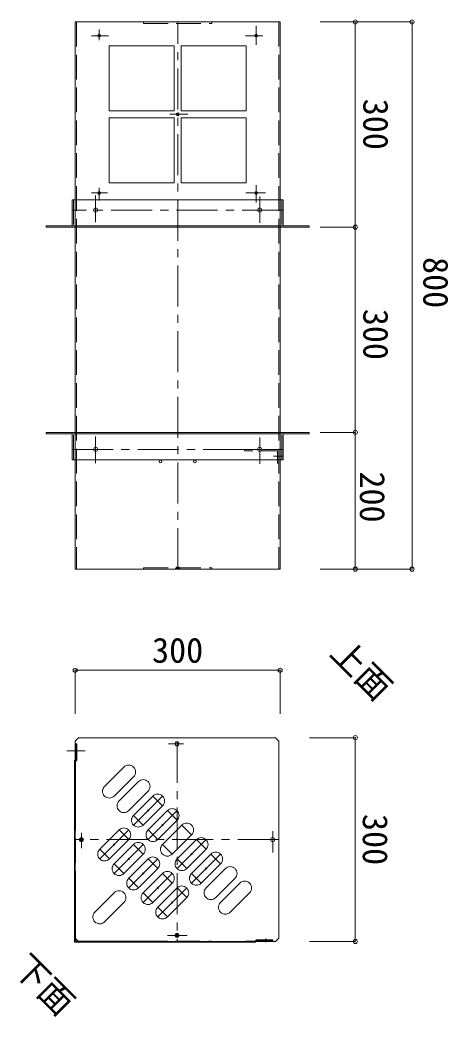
# Model space of a CAD drawing. Units: millimetres at full size; details may follow other scales. Extents: x -7455 to 7419, y -2549 to 3457.
# Drawn here: x 6793 to 7419, y 1999 to 3457 of the extents above; entities that cross this region are included whole.
import ezdxf
from ezdxf.enums import TextEntityAlignment as Align

# ---------------------------------------------------------------- set-up
doc = ezdxf.new("R2010")
doc.units = ezdxf.units.MM
doc.header["$LTSCALE"] = 12
doc.header["$PDMODE"] = 32
doc.header["$PDSIZE"] = 6
for name, pattern in [('CHAIN1', [8, 5, -1, 1, -1]), ('DASHED2', [3, 2, -1]), ('DASHED3', [4, 3, -1])]:
    doc.linetypes.add(name, pattern=pattern)
doc.layers.add('0-1_側面板', color=7, linetype='Continuous', lineweight=5)
doc.layers.add('0-8', color=4, linetype='Continuous', lineweight=5)
doc.styles.add('ＭＳ 明朝', font='')
doc.styles.get('ＭＳ 明朝').set_extended_font_data('MS Mincho')

msp = doc.modelspace()

# ---------------------------------------------------------------- linework, layer by layer
at = {"layer": '0-1_側面板'}
for p, q in [((6873.81, 3454.32), (7173.81, 3454.32)), ((6873.81, 3454.32), (6873.81, 2654.32)), ((7173.81, 3454.32), (7173.81, 2654.32)), ((6923.81, 3419.32), (6923.81, 3324.32)), ((7028.81, 3419.32), (7028.81, 3324.32)), ((7028.81, 3419.32), (7123.81, 3419.32)), ((7123.81, 3419.32), (7123.81, 3324.32)), ((6923.81, 3324.32), (7018.81, 3324.32)), ((7028.81, 3324.32), (7123.81, 3324.32)), ((7028.81, 3314.32), (7028.81, 3219.32)), ((7028.81, 3219.32), (7123.81, 3219.32)), ((6869.31, 3194.32), (6869.31, 3156.32)), ((7178.31, 3194.32), (6869.31, 3194.32)), ((7178.31, 3194.32), (7178.31, 3156.32)), ((7216.31, 3154.32), (6831.31, 3154.32)), ((6831.31, 2852.32), (6831.31, 2854.32)), ((6831.31, 2854.32), (7216.31, 2854.32)), ((6831.31, 2852.32), (7216.31, 2852.32)), ((6869.31, 2814.32), (6869.31, 2852.32)), ((7178.31, 2814.32), (7178.31, 2852.32)), ((6869.31, 2814.32), (7178.31, 2814.32)), ((6873.81, 2654.32), (7173.81, 2654.32)), ((7020.81, 2654.32), (7026.81, 2654.32)), ((7021.81, 2657.32), (7025.81, 2657.32)), ((7021.81, 2656.32), (7021.81, 2657.32)), ((7025.81, 2656.32), (7025.81, 2657.32)), ((7026.81, 2654.32), (7026.81, 2655.32)), ((6878.86, 2407.82), (6873.86, 2402.82)), ((7166.86, 2407.82), (6878.86, 2407.82)), ((7166.86, 2407.82), (7171.86, 2402.82)), ((6873.86, 2114.82), (6873.86, 2402.82)), ((6874.86, 2398.82), (6876.46, 2398.82)), ((6874.86, 2398.82), (6874.86, 2375.82)), ((6876.46, 2398.82), (6876.46, 2375.16)), ((7171.86, 2402.82), (7171.86, 2114.82)), ((6872.86, 2373.82), (6874.86, 2375.82)), ((6872.86, 2373.82), (6872.86, 2108.82)), ((6874.46, 2373.16), (6876.46, 2375.16)), ((6874.46, 2373.16), (6874.46, 2308.82)), ((6916.8, 2336.6), (6945.08, 2364.88)), ((6930.94, 2322.45), (6959.22, 2350.74)), ((6938.01, 2315.38), (6966.29, 2343.67)), ((6952.15, 2301.24), (6980.44, 2329.52)), ((6959.22, 2294.17), (6987.51, 2322.45)), ((6973.37, 2280.03), (7001.65, 2308.31)), ((6980.44, 2272.96), (7008.72, 2301.24)), ((6994.58, 2258.81), (7022.86, 2287.1)), ((7001.65, 2251.74), (7029.93, 2280.03)), ((6909.73, 2244.67), (6938.01, 2272.96)), ((7015.79, 2237.6), (7044.08, 2265.89)), ((6923.87, 2230.53), (6952.15, 2258.81)), ((6930.94, 2223.46), (6959.22, 2251.74)), ((7022.86, 2230.53), (7051.15, 2258.81)), ((6945.08, 2209.32), (6973.37, 2237.6)), ((7037, 2216.39), (7065.29, 2244.67)), ((7044.08, 2209.32), (7072.36, 2237.6)), ((6952.15, 2202.25), (6980.44, 2230.53)), ((6966.29, 2188.1), (6994.58, 2216.39)), ((7058.22, 2195.17), (7086.5, 2223.46)), ((7065.29, 2188.1), (7093.57, 2216.39)), ((6973.37, 2181.03), (7001.65, 2209.32)), ((7079.43, 2173.96), (7107.72, 2202.25)), ((6987.51, 2166.89), (7015.79, 2195.17)), ((6994.58, 2159.82), (7022.86, 2188.1)), ((7086.5, 2166.89), (7114.79, 2195.17)), ((6902.65, 2152.75), (6930.94, 2181.03)), ((7008.72, 2145.68), (7037, 2173.96)), ((7100.64, 2152.75), (7128.93, 2181.03)), ((6916.8, 2138.61), (6945.08, 2166.89)), ((6873.86, 2114.82), (6878.86, 2109.82)), ((7171.86, 2114.82), (7166.86, 2109.82)), ((6872.86, 2108.82), (7137.86, 2108.82)), ((7166.86, 2109.82), (6878.86, 2109.82)), ((7139.2, 2112.42), (7162.86, 2112.42)), ((7162.86, 2110.82), (7162.86, 2112.42))]:
    msp.add_line(p, q, dxfattribs=at)
at = {"layer": '0-1_側面板', "linetype": 'DASHED3'}
for p, q in [((6875.81, 3454.32), (6875.81, 2654.32)), ((7073.81, 3454.32), (7073.81, 3452.32)), ((7171.81, 3454.32), (7171.81, 2654.32)), ((6871.31, 3194.32), (6871.31, 3154.32)), ((7176.31, 3194.32), (7176.31, 3154.32)), ((6871.31, 2814.32), (6871.31, 2854.32)), ((7176.31, 2814.32), (7176.31, 2854.32)), ((6973.81, 2656.32), (6973.81, 2654.32)), ((6973.81, 2656.32), (7073.81, 2656.32)), ((7073.81, 2656.32), (7073.81, 2654.32)), ((6874.46, 2308.82), (6874.46, 2208.82)), ((6972.86, 2110.42), (7072.86, 2110.42))]:
    msp.add_line(p, q, dxfattribs=at)
at = {"layer": '0-1_側面板', "color": 4, "linetype": 'CHAIN1'}
for p, q in [((6908.81, 3443.48), (6908.81, 3427.93)), ((7023.81, 2654.32), (7023.81, 3454.32)), ((7138.81, 3448.7), (7138.81, 3421.09)), ((6897.55, 3434.32), (6922.5, 3434.32)), ((7122.97, 3434.32), (7148.38, 3434.32)), ((7012.28, 3319.32), (7038.52, 3319.32)), ((6908.81, 3212.02), (6908.81, 3193.52)), ((7138.81, 3215.85), (7138.81, 3190.43)), ((6873.81, 3194.32), (7173.81, 3194.32)), ((6897.55, 3204.32), (6921.14, 3204.32)), ((6903.81, 3200.53), (6903.81, 3161.69)), ((7123.78, 3204.32), (7152.21, 3204.32)), ((7143.81, 3199.28), (7143.81, 3160.44)), ((7178.31, 3179.32), (6869.31, 3179.32)), ((6903.81, 2809.36), (6903.81, 2848.19)), ((7143.81, 2808.1), (7143.81, 2846.94)), ((6869.31, 2829.32), (7178.31, 2829.32)), ((6873.81, 2814.32), (7173.81, 2814.32)), ((7023.81, 2654.32), (7023.81, 2657.32)), ((7010.37, 2398.82), (7032.37, 2398.82)), ((7022.86, 2401.82), (7022.86, 2108.82)), ((6861.5, 2388.82), (6888.39, 2388.82)), ((6959.22, 2280.03), (7001.65, 2322.45)), ((7001.65, 2308.31), (6987.51, 2322.45)), ((6973.37, 2280.03), (6959.22, 2294.17)), ((6981.38, 2300.29), (6979.43, 2302.25)), ((6980.44, 2258.81), (7022.86, 2301.24)), ((7022.86, 2287.1), (7008.72, 2301.24)), ((7002.6, 2279.08), (7000.64, 2281.04)), ((7044.08, 2265.89), (7029.93, 2280.03)), ((6882.86, 2268.75), (6882.86, 2246.3)), ((6882.86, 2261.82), (6882.86, 2255.82)), ((6909.73, 2230.53), (6952.15, 2272.96)), ((6952.15, 2258.81), (6938.01, 2272.96)), ((6994.58, 2258.81), (6980.44, 2272.96)), ((7162.86, 2240.02), (7162.86, 2271.23)), ((7171.86, 2258.82), (6872.86, 2258.82)), ((6879.86, 2258.82), (6885.86, 2258.82)), ((6931.89, 2250.8), (6929.93, 2252.75)), ((6930.94, 2209.32), (6973.37, 2251.74)), ((6973.37, 2237.6), (6959.22, 2251.74)), ((7015.79, 2237.6), (7001.65, 2251.74)), ((7023.81, 2257.87), (7021.85, 2259.82)), ((7022.86, 2216.39), (7065.29, 2258.81)), ((7065.29, 2244.67), (7051.15, 2258.81)), ((6923.87, 2230.53), (6909.73, 2244.67)), ((6953.1, 2229.58), (6951.14, 2231.54)), ((7045.02, 2236.65), (7043.07, 2238.61)), ((7044.08, 2195.17), (7086.5, 2237.6)), ((7086.5, 2223.46), (7072.36, 2237.6)), ((6945.08, 2209.32), (6930.94, 2223.46)), ((6952.15, 2188.1), (6994.58, 2230.53)), ((6994.58, 2216.39), (6980.44, 2230.53)), ((7037, 2216.39), (7022.86, 2230.53)), ((7066.24, 2215.44), (7064.28, 2217.4)), ((6966.29, 2188.1), (6952.15, 2202.25)), ((6974.31, 2208.37), (6972.36, 2210.32)), ((6973.37, 2166.89), (7015.79, 2209.32)), ((7015.79, 2195.17), (7001.65, 2209.32)), ((7058.22, 2195.17), (7044.08, 2209.32)), ((6995.52, 2187.16), (6993.57, 2189.11)), ((6994.58, 2145.68), (7037, 2188.1)), ((7037, 2173.96), (7022.86, 2188.1)), ((6987.51, 2166.89), (6973.37, 2181.03)), ((7008.72, 2145.68), (6994.58, 2159.82)), ((7016.74, 2165.94), (7014.78, 2167.9)), ((7008.73, 2118.82), (7037.69, 2118.82)), ((7014.34, 2118.82), (7029.44, 2118.82)), ((7019.86, 2118.82), (7025.86, 2118.82)), ((7022.86, 2115.82), (7022.86, 2121.82)), ((7152.86, 2114.3), (7152.86, 2108.82))]:
    msp.add_line(p, q, dxfattribs=at)
at = {"layer": '0-1_側面板', "linetype": 'DASHED2'}
for p, q in [((7171.81, 2829.32), (7121.81, 2829.32)), ((7171.81, 2801.82), (7171.81, 2821.82)), ((7171.81, 2809.32), (7169.81, 2809.32))]:
    msp.add_line(p, q, dxfattribs=at)
at = {"layer": '0-1_側面板', "color": 4, "linetype": 'DASHED2'}
msp.add_line((7177.91, 2819.32), (7163.95, 2819.32), dxfattribs=at)
at = {"layer": '0-1_側面板', "linetype": 'DASHED3'}
msp.add_lwpolyline([(6973.81, 3454.32), (6973.81, 3452.32), (7073.81, 3452.32)], dxfattribs=at)
at = {"layer": '0-1_側面板'}
for points in [[(6923.81, 3419.32), (7018.81, 3419.32), (7018.81, 3324.32)], [(6923.81, 3314.32), (7018.81, 3314.32), (7018.81, 3219.32)], [(6923.81, 3314.32), (6923.81, 3219.32), (7018.81, 3219.32)], [(7028.81, 3314.32), (7123.81, 3314.32), (7123.81, 3219.32)], [(7216.31, 3156.32), (6831.31, 3156.32), (6831.31, 3154.32)], [(7020.81, 2654.32), (7020.81, 2655.32), (7026.81, 2655.32)], [(6874.46, 2208.82), (6874.46, 2110.42), (6972.86, 2110.42)], [(7122.86, 2110.42), (7137.2, 2110.42), (7139.2, 2112.42)], [(7137.86, 2108.82), (7139.86, 2110.82), (7162.86, 2110.82)]]:
    msp.add_lwpolyline(points, dxfattribs=at)
at = {"layer": '0-1_側面板', "linetype": 'DASHED2'}
msp.add_lwpolyline([(7169.81, 2809.32), (7169.81, 2827.32), (7121.81, 2827.32), (7121.81, 2829.32)], dxfattribs=at)
at = {"layer": '0-1_側面板'}
for centre, radius in [((6908.81, 3434.32), 2), ((7138.81, 3434.32), 2), ((7023.81, 3319.32), 2), ((6908.81, 3204.32), 2), ((7138.81, 3204.32), 2), ((6903.81, 3179.32), 3), ((7143.81, 3179.32), 3), ((6903.81, 2829.32), 3), ((7143.81, 2829.32), 3), ((6998.81, 2811.82), 2), ((7048.81, 2811.82), 2), ((7022.86, 2398.82), 3), ((6882.86, 2258.82), 3), ((6882.86, 2258.82), 3), ((6882.86, 2258.82), 2), ((7162.86, 2258.82), 3), ((7022.86, 2118.82), 3), ((7022.86, 2118.82), 3), ((7022.86, 2118.82), 2)]:
    msp.add_circle(centre, radius, dxfattribs=at)
for centre, radius, start, end in [((7020.81, 2656.32), 1, 270, 0), ((7026.81, 2656.32), 1, 180, 270), ((6952.15, 2357.81), 10, 315, 135), ((6923.87, 2329.52), 10, 135, 315), ((6973.37, 2336.6), 10, 315, 135), ((6994.58, 2315.38), 10, 315, 135), ((6945.08, 2308.31), 10, 135, 315), ((7015.79, 2294.17), 10, 315, 135), ((6966.29, 2287.1), 10, 135, 315), ((6945.08, 2265.89), 10, 315, 135), ((7037, 2272.96), 10, 315, 135), ((6987.51, 2265.89), 10, 135, 315), ((7058.22, 2251.74), 10, 315, 135), ((6966.29, 2244.67), 10, 315, 135), ((7008.72, 2244.67), 10, 135, 315), ((6916.8, 2237.6), 10, 135, 315), ((6987.51, 2223.46), 10, 315, 135), ((7079.43, 2230.53), 10, 315, 135), ((6938.01, 2216.39), 10, 135, 315), ((7029.93, 2223.46), 10, 135, 315), ((7100.64, 2209.32), 10, 315, 135), ((6959.22, 2195.17), 10, 135, 315), ((7008.72, 2202.25), 10, 315, 135), ((7051.15, 2202.25), 10, 135, 315), ((7029.93, 2181.03), 10, 315, 135), ((7072.36, 2181.03), 10, 135, 315), ((7121.86, 2188.1), 10, 315, 135), ((6938.01, 2173.96), 10, 315, 135), ((6980.44, 2173.96), 10, 135, 315), ((7001.65, 2152.75), 10, 135, 315), ((7093.57, 2159.82), 10, 135, 315), ((6909.73, 2145.68), 10, 135, 315)]:
    msp.add_arc(centre, radius, start, end, dxfattribs=at)
at = {"layer": '0-8'}
for p, q in [((7283.7, 3454.32), (7232.45, 3454.32)), ((7366.77, 3454.32), (7283.7, 3454.32)), ((7283.7, 3154.32), (7283.7, 3454.32)), ((7366.77, 3454.32), (7366.77, 2654.32)), ((7283.7, 3154.32), (7232.45, 3154.32)), ((7283.7, 2854.32), (7283.7, 3154.32)), ((7283.7, 2854.32), (7232.45, 2854.32)), ((7283.7, 2654.32), (7283.7, 2854.32)), ((7283.7, 2654.32), (7232.45, 2654.32)), ((7366.77, 2654.32), (7283.7, 2654.32)), ((7173.81, 2506.39), (6873.81, 2506.39)), ((6873.81, 2506.39), (6873.81, 2442.79)), ((7173.81, 2506.39), (7173.81, 2442.79)), ((7283.7, 2407.82), (7216.52, 2407.82)), ((7283.7, 2407.82), (7283.7, 2109.82)), ((7283.7, 2109.82), (7216.52, 2109.82))]:
    msp.add_line(p, q, dxfattribs=at)
at = {"layer": '0-8', "color": 7}
for p, q in [((7216.31, 3156.32), (7216.31, 3154.32)), ((7216.31, 2852.32), (7216.31, 2854.32))]:
    msp.add_line(p, q, dxfattribs=at)
at = {"layer": '0-8'}
for points in [[(7366.77, 3454.32), (7283.7, 3454.32), (7244.41, 3454.32)], [(7366.77, 2654.32), (7283.7, 2654.32), (7244.41, 2654.32)]]:
    msp.add_lwpolyline(points, dxfattribs=at)
for p in [(7283.7, 3454.32), (7283.7, 3454.32), (7366.77, 3454.32), (7283.7, 3154.32), (7283.7, 2854.32), (7283.7, 2654.32), (7366.77, 2654.32), (7366.77, 2654.32), (6873.81, 2506.39), (7173.81, 2506.39), (7283.7, 2407.82), (7283.7, 2109.82)]:
    msp.add_point(p, dxfattribs=at)

# ---------------------------------------------------------------- texts
at = {"layer": '0-8', "color": 7, "style": 'ＭＳ 明朝'}
for s, rotation, p in [('300', 270, (7284.47, 3342.14)), ('800', 270, (7372.26, 3110.68)), ('300', 270, (7284.47, 3034.96)), ('200', 270, (7279.52, 2797.14)), ('上面', 315, (7236.89, 2521.98)), ('300', 270, (7283.7, 2296.32)), ('下面', 315, (6772.42, 2061.45))]:
    msp.add_text(s, height=36.66, rotation=rotation, dxfattribs=at).set_placement(p, align=Align.BOTTOM_LEFT)
msp.add_text('300', height=36.66, dxfattribs=at).set_placement((6986.31, 2506.39), align=Align.BOTTOM_LEFT)

doc.saveas('drawing.dxf')
